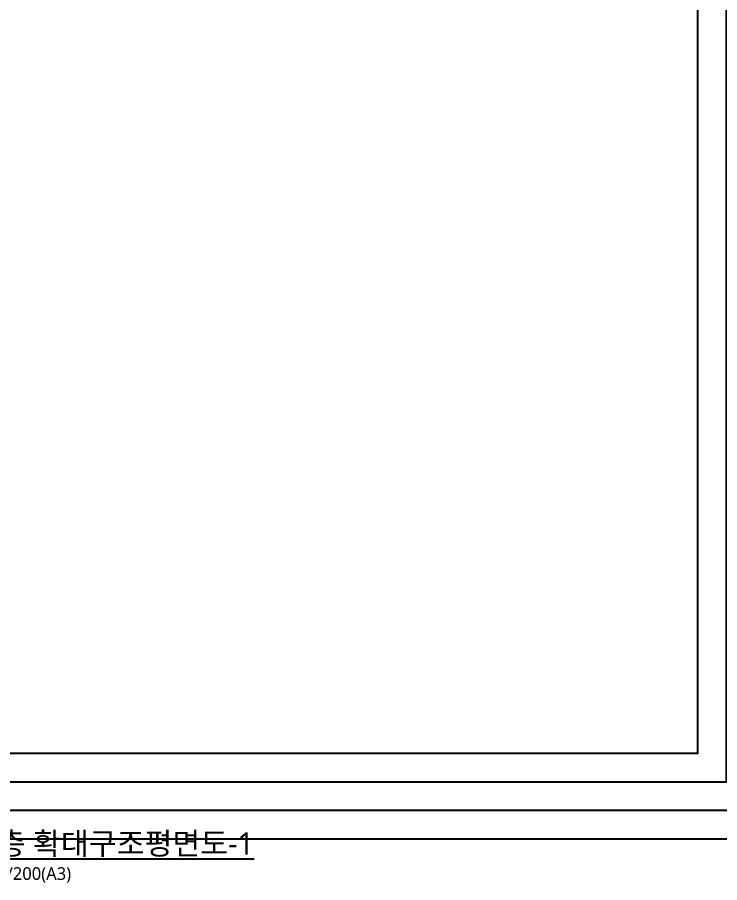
# Model space of a CAD drawing. Header units: millimetres. Extents: x 5446 to 585647, y 2414 to 57106.
# Drawn here: x 212540 to 234676, y 2528 to 29814 of the extents above; entities that cross this region are included whole.
import ezdxf
from ezdxf.enums import TextEntityAlignment as Align

# ---------------------------------------------------------------- set-up
doc = ezdxf.new("R2010")
doc.units = ezdxf.units.MM
doc.header["$LTSCALE"] = 100
doc.layers.add('SYM', color=6, linetype='Continuous')
doc.layers.add('TEMP', color=171, linetype='Continuous', plot=False)
doc.styles.add('스타일1', font='malgun.ttf')
doc.styles.add('스타일2', font='malgunbd.ttf')

# ---------------------------------------------------------------- blocks, each defined once
blk = doc.blocks.new('dwgtitle')
at = {"layer": 'SYM', "color": 3, "style": '스타일1'}
blk.add_text('SCALE :', height=4, dxfattribs=at).set_placement((12.25, -1.4))
for tag, p, height in [('%%UTITLE', (12.25, 6.59), 7), ('1/100', (34.89, -1.4), 4)]:
    blk.add_attdef(tag, p, '', height=height, dxfattribs=at)
at = {"layer": 'SYM', "color": 6, "style": '스타일2'}
blk.add_attdef('A', text='', height=10, dxfattribs=at).set_placement((4.89, 5), align=Align.MIDDLE)

msp = doc.modelspace()

# ---------------------------------------------------------------- linework, layer by layer
at = {"layer": 'TEMP'}
for points in [[(190167.8, 55500), (236679.7, 55500), (236679.7, 3900), (190167.8, 3900)], [(191067.8, 54600), (235779.7, 54600), (235779.7, 4800), (191067.8, 4800)], [(191967.8, 53700), (234879.7, 53700), (234879.7, 5700), (191967.8, 5700)], [(192867.8, 52800), (233979.7, 52800), (233979.7, 6600), (192867.8, 6600)]]:
    msp.add_lwpolyline(points, close=True, dxfattribs=at)

# ---------------------------------------------------------------- block references
at = {"layer": 'SYM', "xscale": 100, "yscale": 100, "zscale": 100}
msp.add_blockref('dwgtitle', (208417.9, 2756.1, -0.5), dxfattribs=at).add_auto_attribs({'%%UTITLE': '%%U지상2층 확대구조평면도-1', '1/100': '1/200(A3)', 'A': 'A'})

doc.saveas('drawing.dxf')
